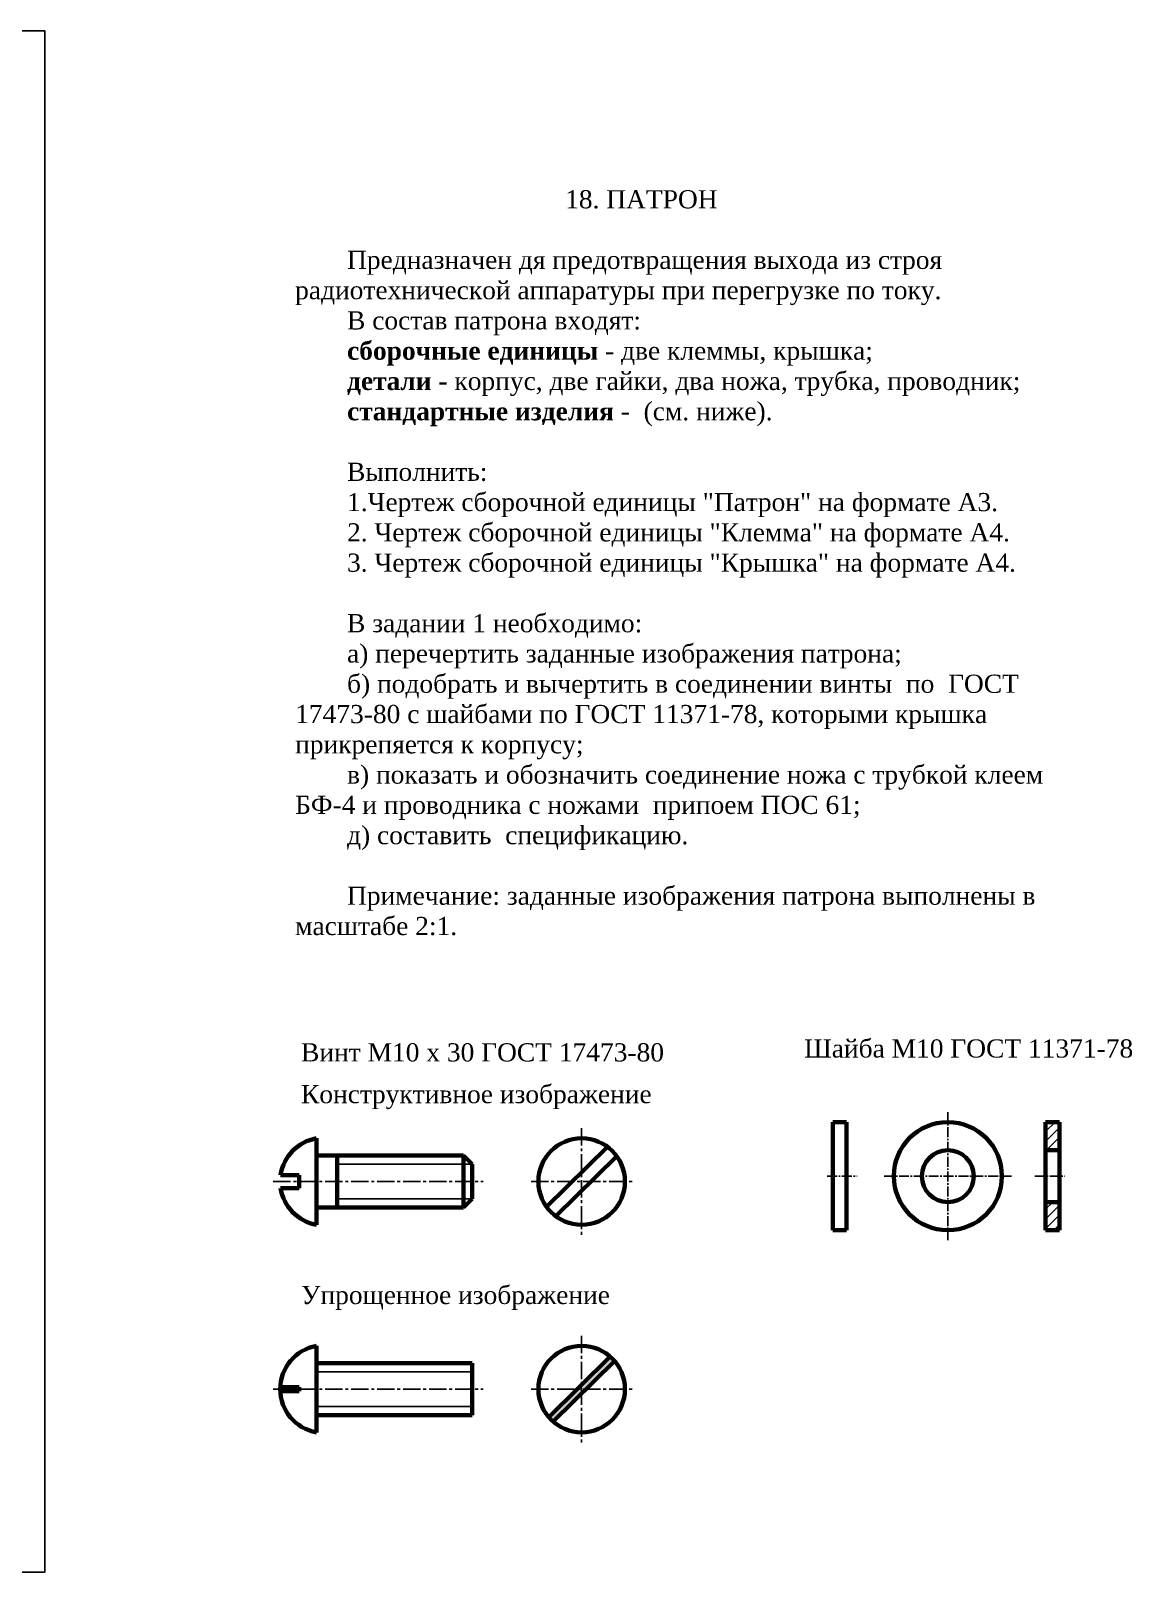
# Model space of a CAD drawing. Header units: millimetres. Extents: x 0 to 629, y 0 to 297.
# Drawn here: x 417.3 to 629.4, y 0 to 297 of the extents above; entities that cross this region are included whole.
import ezdxf

# ---------------------------------------------------------------- set-up
doc = ezdxf.new("R2010")
doc.units = ezdxf.units.MM
doc.header["$LTSCALE"] = 0.5
doc.linetypes.add('CENTER2', pattern=[28.575000000000003, 19.05, -3.175, 3.175, -3.175])
doc.layers.get('0').update_dxf_attribs({"lineweight": 60})
doc.layers.get('Defpoints').update_dxf_attribs({"color": 5})
doc.styles.add('стиль1', font='Times New Roman.ttf')

# ---------------------------------------------------------------- blocks, each defined once
blk = doc.blocks.new('117')
at = {"lineweight": 60}
for p, q in [((0, 8.333333333333336), (0, -8.333333333333336)), ((28.33333333333334, 5), (0, 5)), ((0, 5), (0, -5)), ((4, 5), (4, -5)), ((28.33333333333334, -5), (28.33333333333334, 5)), ((28.33333333333334, 5), (30, 3.333333333333336)), ((30, 3.333333333333336), (30, -3.333333333333336)), ((-3.333333333333343, 1.25), (-6.907147599624665, 1.25)), ((-3.333333333333343, -1.25), (-3.333333333333343, 1.25)), ((-6.907147599624665, -1.25), (-3.333333333333343, -1.25)), ((0, -5), (28.33333333333334, -5)), ((30, -3.333333333333336), (28.33333333333334, -5))]:
    blk.add_line(p, q, dxfattribs=at)
at = {"lineweight": -3}
for p, q in [((30.00000000000001, 3.333333333333343), (3.999999999999986, 3.333333333333336)), ((4, -3.333333333333336), (30, -3.333333333333336))]:
    blk.add_line(p, q, dxfattribs=at)
at = {"linetype": 'CENTER2', "lineweight": -3, "ltscale": 0.35}
blk.add_line((-8.333333333333343, 0), (32.07263941375828, 0), dxfattribs=at)
at = {"lineweight": 60}
for start, end in [(99.9394814562207, 171.5035233141156), (188.4964766858844, 260.0605185437794)]:
    blk.add_arc((1.460317460317469, 2.131628207280301e-14), 8.460317460317441, start, end, dxfattribs=at)
blk = doc.blocks.new('118')
at = {"linetype": 'CENTER2', "lineweight": -3, "ltscale": 0.35}
for p, q in [((2.131628207280301e-14, 10.27504213932516), (-2.131628207280301e-14, -10.27504213932515)), ((-9.734351135775675, 7.105427357601002e-15), (9.734351135775732, 7.105427357601002e-15))]:
    blk.add_line(p, q, dxfattribs=at)
at = {"lineweight": 60}
for p, q in [((-6.743885611981305, -4.895349966749706), (4.988421571173369, 6.67533479854729)), ((-4.988421571173255, -6.675334798547411), (6.743885611981362, 4.895349966749585))]:
    blk.add_line(p, q, dxfattribs=at)
blk.add_circle((2.131628207280301e-14, -3.552713678800501e-14), 8.333333333333334, dxfattribs=at)
blk = doc.blocks.new('119')
h = blk.add_hatch(color=256)
h.paths.add_polyline_path([(-3.333333333333357, 0.4000000000000004), (-6.990538799810977, 0.4000000000000008, 0.01182484657223642), (-6.999999999999986, 0), (-3.333333333333343, 0)])
h.paths.add_polyline_path([(-3.333333333333343, 0), (-6.999999999999957, 0, 0.0118248465722364), (-6.990538799810963, -0.4000000000000004), (-3.333333333333343, -0.4000000000000004)])
at = {"lineweight": 60}
for p, q in [((0, 8.333333333333336), (0, -8.333333333333336)), ((30.00000000000001, 5.000000000000001), (0, 5)), ((0, 5), (0, -5)), ((30.00000000000001, 5.000000000000001), (29.99999999999999, -5)), ((-3.333333333333314, 0.4000000000000008), (-6.990538799810977, 0.4000000000000008)), ((-3.333333333333343, -0.4000000000000004), (-3.333333333333343, 0.3999999999999999)), ((-3.333333333333314, -0.4000000000000004), (-6.990538799810977, -0.4000000000000004)), ((0, -5), (29.99999999999999, -5))]:
    blk.add_line(p, q, dxfattribs=at)
at = {"lineweight": -3}
for p, q in [((30.00000000000001, 3.333333333333343), (0, 3.333333333333335)), ((0, -3.333333333333336), (30, -3.333333333333336))]:
    blk.add_line(p, q, dxfattribs=at)
at = {"linetype": 'CENTER2', "lineweight": -3, "ltscale": 0.35}
blk.add_line((-8.333333333333343, 0), (32.07263941375828, 0), dxfattribs=at)
at = {"lineweight": 60}
for start, end in [(99.93948145622066, 180.0000000000001), (180.0000000000001, 260.0605185437794)]:
    blk.add_arc((1.460317460317469, 2.131628207280301e-14), 8.460317460317441, start, end, dxfattribs=at)
blk = doc.blocks.new('120')
h = blk.add_hatch(color=256)
h.paths.add_polyline_path([(6.345701108125802, 5.401529588068172, 0.03664938556759607), (5.489029390514638, 6.270167525234946), (2.131628207280301e-14, 0.8567541399899863), (2.131628207280301e-14, 1.598721155460225e-14), (0.8687215108436916, 1.598721155460225e-14)])
h.paths.add_polyline_path([(3.552713678800501e-14, 1.598721155460225e-14), (-0.8687215108433932, 1.598721155460225e-14), (-6.345701108125645, -5.401529588068282, 0.03664938556759655), (-5.489029390514496, -6.270167525235065), (3.552713678800501e-14, -0.8567541399901835)])
h.paths.add_polyline_path([(3.552713678800501e-14, 0.8567541399899836), (-0.8687215108434074, 1.598721155460225e-14), (2.131628207280301e-14, 1.598721155460225e-14)])
h.paths.add_polyline_path([(0.8687215108436916, 1.598721155460225e-14), (2.131628207280301e-14, 1.598721155460225e-14), (4.973799150320701e-14, -0.8567541399901777)])
at = {"linetype": 'CENTER2', "lineweight": -3, "ltscale": 0.35}
for p, q in [((2.131628207280301e-14, 10.27504213932515), (-2.131628207280301e-14, -10.27504213932516)), ((-9.734351135775675, 0), (9.734351135775732, 0))]:
    blk.add_line(p, q, dxfattribs=at)
at = {"lineweight": 60}
for p, q in [((-6.345701108125645, -5.401529588068281), (5.489029390514638, 6.270167525234948)), ((-5.489029390514496, -6.270167525235065), (6.345701108125802, 5.401529588068176))]:
    blk.add_line(p, q, dxfattribs=at)
blk.add_circle((2.131628207280301e-14, -4.263256414560601e-14), 8.333333333333334, dxfattribs=at)
blk = doc.blocks.new('165')
at = {"color": 7, "linetype": 'CENTER2', "lineweight": -3, "ltscale": 0.2}
for p, q in [((-7.105427357601002e-15, 12.30437932496013), (-7.105427357601002e-15, -12.30437932496011)), ((-12.24721024978943, 1.154631945610163e-14), (12.24721024978943, -1.154631945610163e-14))]:
    blk.add_line(p, q, dxfattribs=at)
at = {"color": 7, "lineweight": 60}
for radius in [10.41666666666667, 5]:
    blk.add_circle((-7.105427357601002e-15, -1.154631945610163e-14), radius, dxfattribs=at)
blk = doc.blocks.new('166')
at = {"lineweight": -3}
h = blk.add_hatch(dxfattribs=at)
h.set_pattern_fill('ANSI31', scale=0.4166666666666667, style=0)
h.set_pattern_definition([(45, (-394.021024195104, -171.6666666666664), (-0.9354433459447034, 0.9354433459447034), [])])
h.paths.add_polyline_path([(-1.4210854715202e-13, 10.41666666666695), (-2.666666666666856, 10.41666666666697), (-2.666666666666885, 5.000000000000309), (-8.526512829121202e-14, 5.000000000000188)])
h.paths.add_polyline_path([(-1.4210854715202e-13, -5.000000000000258), (-2.666666666666799, -5.000000000000234), (-2.666666666666799, -10.41666666666636), (-1.4210854715202e-13, -10.41666666666631)])
at = {"color": 7, "lineweight": 60}
for p, q in [((-1.000000000000142, 10.41666666666695), (-2.666666666666799, 10.41666666666698)), ((-2.666666666666799, 10.41666666666698), (-2.666666666666799, -4.618527782440651e-14)), ((-1.989519660128281e-13, 10.41666666666695), (-2.666666666666757, 10.416666666667)), ((-1.4210854715202e-13, 10.41666666666693), (0, 0)), ((-2.666666666666856, 5.000000000000309), (0, 5.000000000000167)), ((-2.666666666666799, -10.41666666666636), (-2.666666666666799, -4.618527782440651e-14)), ((-1.4210854715202e-13, -10.41666666666636), (0, -4.618527782440651e-14)), ((-2.666666666666799, -5.000000000000213), (-8.526512829121202e-14, -5.000000000000259)), ((-1.989519660128281e-13, -10.41666666666633), (-2.703834764951409, -10.41666666666638)), ((-1.000000000000142, -10.41666666666633), (-2.666666666666799, -10.41666666666636))]:
    blk.add_line(p, q, dxfattribs=at)
at = {"color": 7, "linetype": 'CENTER2', "lineweight": -3, "ltscale": 0.2}
blk.add_line((-4.736757845847237, -2.309263891220326e-14), (1.022374945870382, -2.309263891220326e-14), dxfattribs=at)
blk = doc.blocks.new('164')
at = {"color": 7, "lineweight": 60}
for p, q in [((-1.918465386552271e-13, 10.41666666666691), (-2.66666666666675, 10.41666666666696)), ((-2.666666666666799, 10.41666666666691), (-2.666666666666799, -4.618527782440651e-14)), ((-1.4210854715202e-13, 10.41666666666688), (0, -4.618527782440651e-14)), ((-2.666666666666799, -10.4166666666664), (-2.666666666666799, -6.927791673660977e-14)), ((-1.4210854715202e-13, -10.4166666666664), (0, -9.237055564881302e-14)), ((-1.918465386552271e-13, -10.41666666666638), (-2.666666666666799, -10.4166666666664))]:
    blk.add_line(p, q, dxfattribs=at)
at = {"color": 7, "linetype": 'CENTER2', "lineweight": -3, "ltscale": 0.2}
blk.add_line((-3.736757845847244, -6.927791673660977e-14), (2.022374945870382, -6.927791673660977e-14), dxfattribs=at)

msp = doc.modelspace()

# ---------------------------------------------------------------- linework, layer by layer
at = {"layer": 'Defpoints'}
msp.add_lwpolyline([(0, 0), (420, 0), (420, 297), (0, 297)], close=True, dxfattribs=at)

# ---------------------------------------------------------------- block references
for name, p in [('164', (574.4161733300218, 76.30437916054646)), ('165', (593.9286558832697, 76.30437916054687)), ('166', (615.4263871955338, 76.30437916054655)), ('117', (472.3333327683727, 75.27504236713185)), ('118', (523.3995243916598, 75.27504236713189)), ('120', (523.3995243916598, 35.27504236713189)), ('119', (472.3333327683727, 35.27504236713185))]:
    msp.add_blockref(name, p)

# ---------------------------------------------------------------- texts
at = {"style": 'стиль1'}
for s, p in [('Винт М10 х 30 ГОСТ 17473-80', (469.3502942682512, 98.41507976136177)), ('Шайба М10 ГОСТ 11371-78', (566.239357845112, 99.16120837847166)), ('Конструктивное изображение', (469.3502942682512, 90.36216731146953)), ('Упрощенное изображение', (469.3502942682512, 51.6634143592039))]:
    msp.add_text(s, height=3.5, dxfattribs=at).set_placement(p)
at = {"color": 7, "insert": (464.2116227617896, 272.1262227245517), "char_height": 3.5, "width": 148.4281799426783, "attachment_point": 1, "style": 'стиль1'}
msp.add_mtext('^I^I^I^I\\P^I^I^I^I18. ПАТРОН\\P\\P\\pxi-1.1429,l1.1429;^IПредназначен дя предотвращения выхода из строя радиотехнической аппаратуры при перегрузке по току.\\P\\pi0,l0;^IВ состав патрона входят:\\P^I{\\fTimes New Roman|b1|i0|c204|p18;сборочные единицы} - две клеммы, крышка;\\P^I{\\fTimes New Roman|b1|i0|c204|p18;детали} - корпус, две гайки, два ножа, трубка, проводник;\\P^I{\\fTimes New Roman|b1|i0|c204|p18;стандартные изделия }-  (см. ниже).\\P\\P^IВыполнить:\\P^I1.Чертеж сборочной единицы "Патрон" на формате А3.\\P^I2. Чертеж сборочной единицы "Клемма" на формате А4.\\P^I3. Чертеж сборочной единицы "Крышка" на формате А4.\\P\\P^IВ задании 1 необходимо:\\P^Iа) перечертить заданные изображения патрона;\\P\\pi-1.1429,l1.1429;^Iб) подобрать и вычертить в соединении винты  по  ГОСТ 17473-80 с шайбами по ГОСТ 11371-78, которыми крышка прикрепяется к корпусу;\\P^Iв) показать и обозначить соединение ножа с трубкой клеем БФ-4 и проводника с ножами  припоем ПОС 61;\\P\\pi0,l0;^Iд) составить  спецификацию.\\P^I\\P\\pi-1.1429,l1.1429;^IПримечание: заданные изображения патрона выполнены в масштабе 2:1.\\P\\pi0,l0;^I^I^I', dxfattribs=at)

doc.saveas('drawing.dxf')
